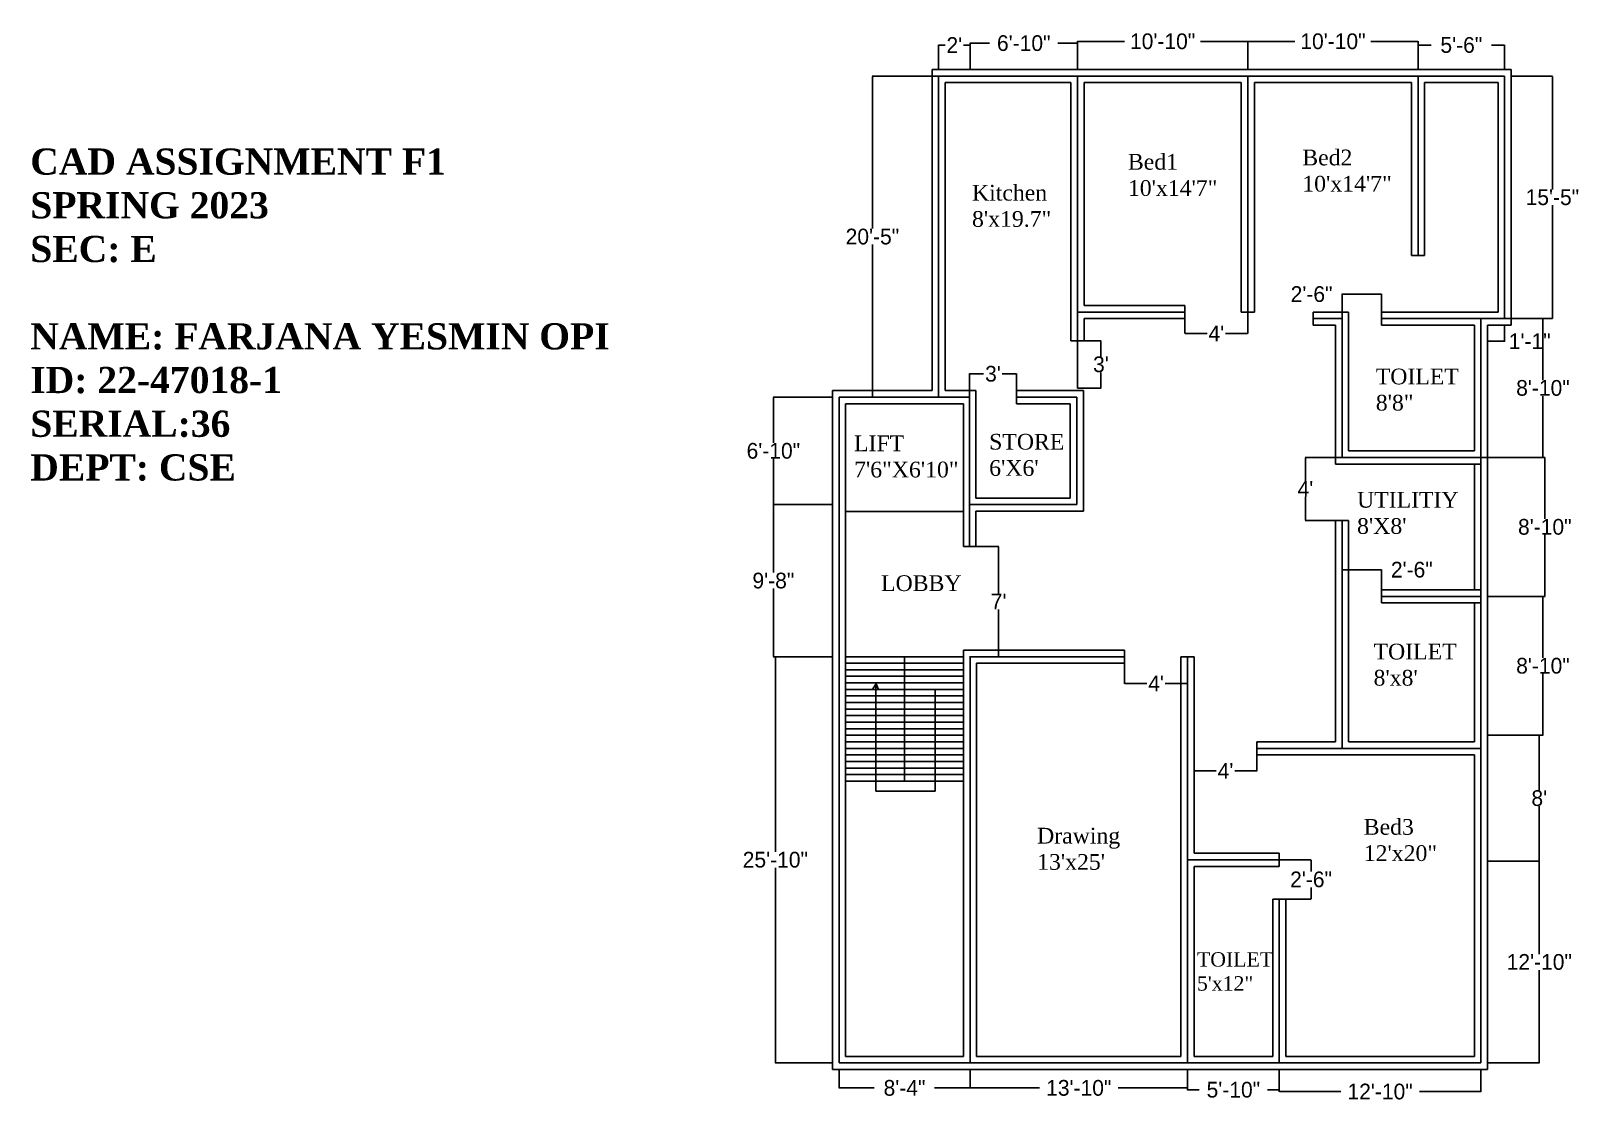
# Model space of a CAD drawing. Header units: inches. Extents: x -700 to 483, y -683 to 134.
import ezdxf

# ---------------------------------------------------------------- set-up
doc = ezdxf.new("R2010")
doc.units = ezdxf.units.IN
doc.header["$MEASUREMENT"] = 0
doc.dimstyles.get("Standard").update_dxf_attribs({"dimtxt": 12, "dimasz": 0.18, "dimexe": 0.18, "dimexo": 0.0625, "dimgap": 0.09, "dimtad": 0, "dimtih": 1, "dimtoh": 1, "dimdec": 0, "dimzin": 0, "dimdsep": 46, "dimlunit": 4, "dimtxsty": 'Standard', "dimcen": 0.09, "dimclrt": 5, "dimadec": 0, "dimazin": 0, "dimtfac": 1, "dimtdec": 0, "dimtofl": 0, "dimtmove": 0, "dimatfit": 3, "dimfxl": 1, "dimtolj": 1, "dimtzin": 0, "dimarcsym": 0})

# ---------------------------------------------------------------- blocks, each defined once
blk = doc.blocks.new('*D1')
at = {"color": 0, "lineweight": -2}
for p, q in [((-7.6, 104.8), (-7.6, 123.6)), ((-7.5, 123.5), (-2.7, 123.5)), ((16.2, 123.5), (11.4, 123.5)), ((16.4, 104.8), (16.4, 123.6))]:
    blk.add_line(p, q, dxfattribs=at)
at = {"color": 0}
for points in [[(-7.5, 123.5), (-7.5, 123.4), (-7.6, 123.5)], [(16.2, 123.5), (16.2, 123.4), (16.4, 123.5)]]:
    blk.add_solid(points, dxfattribs=at)
at = {"layer": 'Defpoints', "color": 0}
for p in [(16.4, 123.5), (-7.6, 104.8), (16.4, 104.8)]:
    blk.add_point(p, dxfattribs=at)
at = {"color": 5, "insert": (4.4, 123.5), "char_height": 12, "attachment_point": 5}
blk.add_mtext("\\A1;2'", dxfattribs=at)
blk = doc.blocks.new('*D2')
at = {"color": 0, "lineweight": -2}
for p, q in [((16.4, 104.8), (16.4, 125.1)), ((16.5, 124.9), (31.3, 124.9)), ((98.2, 124.9), (83.4, 124.9)), ((98.4, 104.8), (98.4, 125.1))]:
    blk.add_line(p, q, dxfattribs=at)
at = {"color": 0}
for points in [[(16.5, 124.9), (16.5, 124.9), (16.4, 124.9)], [(98.2, 124.9), (98.2, 124.9), (98.4, 124.9)]]:
    blk.add_solid(points, dxfattribs=at)
at = {"layer": 'Defpoints', "color": 0}
for p in [(16.4, 124.9), (16.4, 104.8), (98.4, 104.8)]:
    blk.add_point(p, dxfattribs=at)
at = {"color": 5, "insert": (57.4, 124.9), "char_height": 12, "attachment_point": 5}
blk.add_mtext('\\A1;6\'-10"', dxfattribs=at)
blk = doc.blocks.new('*D3')
at = {"color": 0, "lineweight": -2}
for p, q in [((98.4, 104.8), (98.4, 126.5)), ((98.5, 126.3), (134.3, 126.3)), ((228.2, 126.3), (192.4, 126.3)), ((228.4, 104.8), (228.4, 126.5))]:
    blk.add_line(p, q, dxfattribs=at)
at = {"color": 0}
for points in [[(98.5, 126.4), (98.5, 126.3), (98.4, 126.3)], [(228.2, 126.4), (228.2, 126.3), (228.4, 126.3)]]:
    blk.add_solid(points, dxfattribs=at)
at = {"layer": 'Defpoints', "color": 0}
for p in [(98.4, 126.3), (98.4, 104.8), (228.4, 104.8)]:
    blk.add_point(p, dxfattribs=at)
at = {"color": 5, "insert": (163.4, 126.3), "char_height": 12, "attachment_point": 5}
blk.add_mtext('\\A1;10\'-10"', dxfattribs=at)
blk = doc.blocks.new('*D4')
at = {"color": 0, "lineweight": -2}
for p, q in [((228.4, 104.8), (228.4, 126.5)), ((228.5, 126.3), (264.3, 126.3)), ((358.2, 126.3), (322.4, 126.3)), ((358.4, 104.8), (358.4, 126.5))]:
    blk.add_line(p, q, dxfattribs=at)
at = {"color": 0}
for points in [[(228.5, 126.4), (228.5, 126.3), (228.4, 126.3)], [(358.2, 126.4), (358.2, 126.3), (358.4, 126.3)]]:
    blk.add_solid(points, dxfattribs=at)
at = {"layer": 'Defpoints', "color": 0}
for p in [(358.4, 126.3), (228.4, 104.8), (358.4, 104.8)]:
    blk.add_point(p, dxfattribs=at)
at = {"color": 5, "insert": (293.4, 126.3), "char_height": 12, "attachment_point": 5}
blk.add_mtext('\\A1;10\'-10"', dxfattribs=at)
blk = doc.blocks.new('*D5')
at = {"color": 0, "lineweight": -2}
for p, q in [((358.4, 104.8), (358.4, 123.6)), ((358.5, 123.5), (368.3, 123.5)), ((424.2, 123.5), (414.4, 123.5)), ((424.4, 104.8), (424.4, 123.6))]:
    blk.add_line(p, q, dxfattribs=at)
at = {"color": 0}
for points in [[(358.5, 123.5), (358.5, 123.4), (358.4, 123.5)], [(424.2, 123.5), (424.2, 123.4), (424.4, 123.5)]]:
    blk.add_solid(points, dxfattribs=at)
at = {"layer": 'Defpoints', "color": 0}
for p in [(358.4, 123.5), (358.4, 104.8), (424.4, 104.8)]:
    blk.add_point(p, dxfattribs=at)
at = {"color": 5, "insert": (391.4, 123.5), "char_height": 12, "attachment_point": 5}
blk.add_mtext('\\A1;5\'-6"', dxfattribs=at)
blk = doc.blocks.new('*D6')
at = {"color": 0, "lineweight": -2}
for p, q in [((429.4, 99.8), (461, 99.8)), ((460.9, 99.6), (460.9, 13.4)), ((460.9, -85.1), (460.9, 1.2)), ((429.4, -85.2), (461, -85.2))]:
    blk.add_line(p, q, dxfattribs=at)
at = {"color": 0}
for points in [[(460.8, 99.6), (460.9, 99.6), (460.9, 99.8)], [(460.8, -85.1), (460.9, -85.1), (460.9, -85.2)]]:
    blk.add_solid(points, dxfattribs=at)
at = {"layer": 'Defpoints', "color": 0}
for p in [(429.4, 99.8), (429.4, -85.2), (460.9, -85.2)]:
    blk.add_point(p, dxfattribs=at)
at = {"color": 5, "insert": (460.9, 7.3), "char_height": 12, "attachment_point": 5}
blk.add_mtext('\\A1;15\'-5"', dxfattribs=at)
blk = doc.blocks.new('*D7')
at = {"color": 0, "lineweight": -2}
for p, q in [((411.4, -90.3), (411.4, -102.7)), ((424.4, -90.3), (424.4, -102.7)), ((411.5, -102.5), (424.2, -102.5)), ((424.4, -102.5), (424.5, -102.5))]:
    blk.add_line(p, q, dxfattribs=at)
at = {"color": 0}
for points in [[(411.5, -102.5), (411.5, -102.6), (411.4, -102.5)], [(424.2, -102.5), (424.2, -102.6), (424.4, -102.5)]]:
    blk.add_solid(points, dxfattribs=at)
at = {"layer": 'Defpoints', "color": 0}
for p in [(411.4, -90.2), (424.4, -90.2), (424.4, -102.5)]:
    blk.add_point(p, dxfattribs=at)
at = {"color": 5, "insert": (443.6, -102.5), "char_height": 12, "attachment_point": 5}
blk.add_mtext('\\A1;1\'-1"', dxfattribs=at)
blk = doc.blocks.new('*D8')
at = {"color": 0, "lineweight": -2}
for p, q in [((406.4, -85.2), (453.9, -85.2)), ((453.7, -85.4), (453.7, -132.1)), ((453.7, -191.1), (453.7, -144.3)), ((406.4, -191.2), (453.9, -191.2))]:
    blk.add_line(p, q, dxfattribs=at)
at = {"color": 0}
for points in [[(453.7, -85.4), (453.8, -85.4), (453.7, -85.2)], [(453.7, -191.1), (453.8, -191.1), (453.7, -191.2)]]:
    blk.add_solid(points, dxfattribs=at)
at = {"layer": 'Defpoints', "color": 0}
for p in [(406.4, -85.2), (453.7, -85.2), (406.4, -191.2)]:
    blk.add_point(p, dxfattribs=at)
at = {"color": 5, "insert": (453.7, -138.2), "char_height": 12, "attachment_point": 5}
blk.add_mtext('\\A1;8\'-10"', dxfattribs=at)
blk = doc.blocks.new('*D9')
at = {"color": 0, "lineweight": -2}
for p, q in [((411.4, -191.2), (455.3, -191.2)), ((455.1, -191.4), (455.1, -238.1)), ((455.1, -297.1), (455.1, -250.3)), ((411.4, -297.2), (455.3, -297.2))]:
    blk.add_line(p, q, dxfattribs=at)
at = {"color": 0}
for points in [[(455.1, -191.4), (455.2, -191.4), (455.1, -191.2)], [(455.1, -297.1), (455.2, -297.1), (455.1, -297.2)]]:
    blk.add_solid(points, dxfattribs=at)
at = {"layer": 'Defpoints', "color": 0}
for p in [(411.4, -191.2), (455.1, -191.2), (411.4, -297.2)]:
    blk.add_point(p, dxfattribs=at)
at = {"color": 5, "insert": (455.1, -244.2), "char_height": 12, "attachment_point": 5}
blk.add_mtext('\\A1;8\'-10"', dxfattribs=at)
blk = doc.blocks.new('*D10')
at = {"color": 0, "lineweight": -2}
for p, q in [((411.4, -297.2), (453.9, -297.2)), ((453.7, -297.4), (453.7, -344.1)), ((453.7, -403.1), (453.7, -356.3)), ((411.4, -403.2), (453.9, -403.2))]:
    blk.add_line(p, q, dxfattribs=at)
at = {"color": 0}
for points in [[(453.7, -297.4), (453.8, -297.4), (453.7, -297.2)], [(453.7, -403.1), (453.8, -403.1), (453.7, -403.2)]]:
    blk.add_solid(points, dxfattribs=at)
at = {"layer": 'Defpoints', "color": 0}
for p in [(411.4, -297.2), (453.7, -297.2), (411.4, -403.2)]:
    blk.add_point(p, dxfattribs=at)
at = {"color": 5, "insert": (453.7, -350.2), "char_height": 12, "attachment_point": 5}
blk.add_mtext('\\A1;8\'-10"', dxfattribs=at)
blk = doc.blocks.new('*D11')
at = {"color": 0, "lineweight": -2}
for p, q in [((411.4, -403.2), (451.1, -403.2)), ((450.9, -403.4), (450.9, -445.1)), ((450.9, -499.1), (450.9, -457.3)), ((411.4, -499.2), (451.1, -499.2))]:
    blk.add_line(p, q, dxfattribs=at)
at = {"color": 0}
for points in [[(450.8, -403.4), (450.9, -403.4), (450.9, -403.2)], [(450.8, -499.1), (450.9, -499.1), (450.9, -499.2)]]:
    blk.add_solid(points, dxfattribs=at)
at = {"layer": 'Defpoints', "color": 0}
for p in [(411.4, -403.2), (450.9, -403.2), (411.4, -499.2)]:
    blk.add_point(p, dxfattribs=at)
at = {"color": 5, "insert": (450.9, -451.2), "char_height": 12, "attachment_point": 5}
blk.add_mtext("\\A1;8'", dxfattribs=at)
blk = doc.blocks.new('*D12')
at = {"color": 0, "lineweight": -2}
for p, q in [((411.4, -499.2), (451.1, -499.2)), ((450.9, -499.4), (450.9, -570.1)), ((450.9, -653.1), (450.9, -582.3)), ((411.4, -653.2), (451.1, -653.2))]:
    blk.add_line(p, q, dxfattribs=at)
at = {"color": 0}
for points in [[(450.8, -499.4), (450.9, -499.4), (450.9, -499.2)], [(450.8, -653.1), (450.9, -653.1), (450.9, -653.2)]]:
    blk.add_solid(points, dxfattribs=at)
at = {"layer": 'Defpoints', "color": 0}
for p in [(411.4, -499.2), (450.9, -499.2), (411.4, -653.2)]:
    blk.add_point(p, dxfattribs=at)
at = {"color": 5, "insert": (450.9, -576.2), "char_height": 12, "attachment_point": 5}
blk.add_mtext('\\A1;12\'-10"', dxfattribs=at)
blk = doc.blocks.new('*D13')
at = {"color": 0, "lineweight": -2}
for p, q in [((252.4, -658.3), (252.4, -675.3)), ((406.4, -658.3), (406.4, -675.3)), ((252.5, -675.1), (299.3, -675.1)), ((406.2, -675.1), (359.4, -675.1))]:
    blk.add_line(p, q, dxfattribs=at)
at = {"color": 0}
for points in [[(252.5, -675.1), (252.5, -675.1), (252.4, -675.1)], [(406.2, -675.1), (406.2, -675.1), (406.4, -675.1)]]:
    blk.add_solid(points, dxfattribs=at)
at = {"layer": 'Defpoints', "color": 0}
for p in [(252.4, -658.2), (406.4, -658.2), (252.4, -675.1)]:
    blk.add_point(p, dxfattribs=at)
at = {"color": 5, "insert": (329.4, -675.1), "char_height": 12, "attachment_point": 5}
blk.add_mtext('\\A1;12\'-10"', dxfattribs=at)
blk = doc.blocks.new('*D14')
at = {"color": 0, "lineweight": -2}
for p, q in [((182.4, -658.3), (182.4, -673.9)), ((252.4, -658.3), (252.4, -673.9)), ((182.5, -673.7), (191.3, -673.7)), ((252.2, -673.7), (243.4, -673.7))]:
    blk.add_line(p, q, dxfattribs=at)
at = {"color": 0}
for points in [[(182.5, -673.7), (182.5, -673.7), (182.4, -673.7)], [(252.2, -673.7), (252.2, -673.7), (252.4, -673.7)]]:
    blk.add_solid(points, dxfattribs=at)
at = {"layer": 'Defpoints', "color": 0}
for p in [(182.4, -658.2), (252.4, -658.2), (252.4, -673.7)]:
    blk.add_point(p, dxfattribs=at)
at = {"color": 5, "insert": (217.4, -673.7), "char_height": 12, "attachment_point": 5}
blk.add_mtext('\\A1;5\'-10"', dxfattribs=at)
blk = doc.blocks.new('*D15')
at = {"color": 0, "lineweight": -2}
for p, q in [((16.4, -658.3), (16.4, -672.4)), ((182.4, -658.3), (182.4, -672.4)), ((16.5, -672.3), (69.3, -672.3)), ((182.2, -672.3), (129.4, -672.3))]:
    blk.add_line(p, q, dxfattribs=at)
at = {"color": 0}
for points in [[(16.5, -672.2), (16.5, -672.3), (16.4, -672.3)], [(182.2, -672.2), (182.2, -672.3), (182.4, -672.3)]]:
    blk.add_solid(points, dxfattribs=at)
at = {"layer": 'Defpoints', "color": 0}
for p in [(16.4, -658.2), (182.4, -658.2), (16.4, -672.3)]:
    blk.add_point(p, dxfattribs=at)
at = {"color": 5, "insert": (99.4, -672.3), "char_height": 12, "attachment_point": 5}
blk.add_mtext('\\A1;13\'-10"', dxfattribs=at)
blk = doc.blocks.new('*D16')
at = {"color": 0, "lineweight": -2}
for p, q in [((-83.6, -658.3), (-83.6, -672.4)), ((16.4, -658.3), (16.4, -672.4)), ((-83.5, -672.3), (-56.7, -672.3)), ((16.2, -672.3), (-10.6, -672.3))]:
    blk.add_line(p, q, dxfattribs=at)
at = {"color": 0}
for points in [[(-83.5, -672.2), (-83.5, -672.3), (-83.6, -672.3)], [(16.2, -672.2), (16.2, -672.3), (16.4, -672.3)]]:
    blk.add_solid(points, dxfattribs=at)
at = {"layer": 'Defpoints', "color": 0}
for p in [(-83.6, -658.2), (16.4, -658.2), (16.4, -672.3)]:
    blk.add_point(p, dxfattribs=at)
at = {"color": 5, "insert": (-33.6, -672.3), "char_height": 12, "attachment_point": 5}
blk.add_mtext('\\A1;8\'-4"', dxfattribs=at)
blk = doc.blocks.new('*D17')
at = {"color": 0, "lineweight": -2}
for p, q in [((-88.7, -343.2), (-132.4, -343.2)), ((-132.2, -343.4), (-132.2, -492.1)), ((-132.2, -653.1), (-132.2, -504.3)), ((-88.7, -653.2), (-132.4, -653.2))]:
    blk.add_line(p, q, dxfattribs=at)
at = {"color": 0}
for points in [[(-132.3, -343.4), (-132.2, -343.4), (-132.2, -343.2)], [(-132.3, -653.1), (-132.2, -653.1), (-132.2, -653.2)]]:
    blk.add_solid(points, dxfattribs=at)
at = {"layer": 'Defpoints', "color": 0}
for p in [(-132.2, -343.2), (-88.6, -343.2), (-88.6, -653.2)]:
    blk.add_point(p, dxfattribs=at)
at = {"color": 5, "insert": (-132.2, -498.2), "char_height": 12, "attachment_point": 5}
blk.add_mtext('\\A1;25\'-10"', dxfattribs=at)
blk = doc.blocks.new('*D18')
at = {"color": 0, "lineweight": -2}
for p, q in [((-88.7, -227.2), (-133.8, -227.2)), ((-133.7, -227.4), (-133.7, -279.1)), ((-133.7, -343.1), (-133.7, -291.3)), ((-88.7, -343.2), (-133.8, -343.2))]:
    blk.add_line(p, q, dxfattribs=at)
at = {"color": 0}
for points in [[(-133.7, -227.4), (-133.6, -227.4), (-133.7, -227.2)], [(-133.7, -343.1), (-133.6, -343.1), (-133.7, -343.2)]]:
    blk.add_solid(points, dxfattribs=at)
at = {"layer": 'Defpoints', "color": 0}
for p in [(-88.6, -227.2), (-133.7, -343.2), (-88.6, -343.2)]:
    blk.add_point(p, dxfattribs=at)
at = {"color": 5, "insert": (-133.7, -285.2), "char_height": 12, "attachment_point": 5}
blk.add_mtext('\\A1;9\'-8"', dxfattribs=at)
blk = doc.blocks.new('*D19')
at = {"color": 0, "lineweight": -2}
for p, q in [((-88.7, -145.2), (-133.8, -145.2)), ((-133.7, -145.4), (-133.7, -180.1)), ((-133.7, -227.1), (-133.7, -192.3)), ((-88.7, -227.2), (-133.8, -227.2))]:
    blk.add_line(p, q, dxfattribs=at)
at = {"color": 0}
for points in [[(-133.7, -145.4), (-133.6, -145.4), (-133.7, -145.2)], [(-133.7, -227.1), (-133.6, -227.1), (-133.7, -227.2)]]:
    blk.add_solid(points, dxfattribs=at)
at = {"layer": 'Defpoints', "color": 0}
for p in [(-133.7, -145.2), (-88.6, -145.2), (-88.6, -227.2)]:
    blk.add_point(p, dxfattribs=at)
at = {"color": 5, "insert": (-133.7, -186.2), "char_height": 12, "attachment_point": 5}
blk.add_mtext('\\A1;6\'-10"', dxfattribs=at)
blk = doc.blocks.new('*D20')
at = {"color": 0, "lineweight": -2}
for p, q in [((-7.7, 99.8), (-58.3, 99.8)), ((-58.1, 99.6), (-58.1, -16.6)), ((-58.1, -145.1), (-58.1, -28.8)), ((-7.7, -145.2), (-58.3, -145.2))]:
    blk.add_line(p, q, dxfattribs=at)
at = {"color": 0}
for points in [[(-58.1, 99.6), (-58.1, 99.6), (-58.1, 99.8)], [(-58.1, -145.1), (-58.1, -145.1), (-58.1, -145.2)]]:
    blk.add_solid(points, dxfattribs=at)
at = {"layer": 'Defpoints', "color": 0}
for p in [(-58.1, 99.8), (-7.6, 99.8), (-7.6, -145.2)]:
    blk.add_point(p, dxfattribs=at)
at = {"color": 5, "insert": (-58.1, -22.7), "char_height": 12, "attachment_point": 5}
blk.add_mtext('\\A1;20\'-5"', dxfattribs=at)
blk = doc.blocks.new('*D21')
at = {"color": 0, "lineweight": -2}
for p, q in [((180.4, -75.3), (180.4, -96.7)), ((228.4, -75.3), (228.4, -96.7)), ((180.5, -96.5), (197.3, -96.5)), ((228.2, -96.5), (211.4, -96.5))]:
    blk.add_line(p, q, dxfattribs=at)
at = {"color": 0}
for points in [[(180.5, -96.5), (180.5, -96.6), (180.4, -96.5)], [(228.2, -96.5), (228.2, -96.6), (228.4, -96.5)]]:
    blk.add_solid(points, dxfattribs=at)
at = {"layer": 'Defpoints', "color": 0}
for p in [(180.4, -75.2), (228.4, -75.2), (180.4, -96.5)]:
    blk.add_point(p, dxfattribs=at)
at = {"color": 5, "insert": (204.4, -96.5), "char_height": 12, "attachment_point": 5}
blk.add_mtext("\\A1;4'", dxfattribs=at)
blk = doc.blocks.new('*D22')
at = {"color": 0, "lineweight": -2}
for p, q in [((300.4, -66.6), (300.2, -66.6)), ((300.4, -85.2), (300.4, -66.4)), ((330.2, -66.6), (300.5, -66.6)), ((330.4, -85.2), (330.4, -66.4))]:
    blk.add_line(p, q, dxfattribs=at)
at = {"color": 0}
for points in [[(300.5, -66.6), (300.5, -66.7), (300.4, -66.6)], [(330.2, -66.6), (330.2, -66.7), (330.4, -66.6)]]:
    blk.add_solid(points, dxfattribs=at)
at = {"layer": 'Defpoints', "color": 0}
for p in [(300.4, -66.6), (300.4, -85.2), (330.4, -85.2)]:
    blk.add_point(p, dxfattribs=at)
at = {"color": 5, "insert": (277.1, -66.6), "char_height": 12, "attachment_point": 5}
blk.add_mtext('\\A1;2\'-6"', dxfattribs=at)
blk = doc.blocks.new('*D23')
at = {"color": 0, "lineweight": -2}
for p, q in [((300.4, -297.2), (300.4, -276.7)), ((300.5, -276.9), (330.2, -276.9)), ((330.4, -297.2), (330.4, -276.7)), ((330.4, -276.9), (330.5, -276.9))]:
    blk.add_line(p, q, dxfattribs=at)
at = {"color": 0}
for points in [[(300.5, -276.8), (300.5, -276.9), (300.4, -276.9)], [(330.2, -276.8), (330.2, -276.9), (330.4, -276.9)]]:
    blk.add_solid(points, dxfattribs=at)
at = {"layer": 'Defpoints', "color": 0}
for p in [(330.4, -276.9), (300.4, -297.2), (330.4, -297.2)]:
    blk.add_point(p, dxfattribs=at)
at = {"color": 5, "insert": (353.6, -276.9), "char_height": 12, "attachment_point": 5}
blk.add_mtext('\\A1;2\'-6"', dxfattribs=at)
blk = doc.blocks.new('*D24')
at = {"color": 0, "lineweight": -2}
for p, q in [((300.3, -191.2), (272.2, -191.2)), ((272.4, -191.4), (272.4, -209.1)), ((272.4, -239.1), (272.4, -221.3)), ((300.3, -239.2), (272.2, -239.2))]:
    blk.add_line(p, q, dxfattribs=at)
at = {"color": 0}
for points in [[(272.3, -191.4), (272.4, -191.4), (272.4, -191.2)], [(272.3, -239.1), (272.4, -239.1), (272.4, -239.2)]]:
    blk.add_solid(points, dxfattribs=at)
at = {"layer": 'Defpoints', "color": 0}
for p in [(272.4, -191.2), (300.4, -191.2), (300.4, -239.2)]:
    blk.add_point(p, dxfattribs=at)
at = {"color": 5, "insert": (272.4, -215.2), "char_height": 12, "attachment_point": 5}
blk.add_mtext("\\A1;4'", dxfattribs=at)
blk = doc.blocks.new('*D25')
at = {"color": 0, "lineweight": -2}
for p, q in [((187.4, -413.3), (187.4, -430.6)), ((235.4, -413.3), (235.4, -430.6)), ((187.5, -430.4), (204.3, -430.4)), ((235.2, -430.4), (218.4, -430.4))]:
    blk.add_line(p, q, dxfattribs=at)
at = {"color": 0}
for points in [[(187.5, -430.4), (187.5, -430.4), (187.4, -430.4)], [(235.2, -430.4), (235.2, -430.4), (235.4, -430.4)]]:
    blk.add_solid(points, dxfattribs=at)
at = {"layer": 'Defpoints', "color": 0}
for p in [(187.4, -413.2), (235.4, -413.2), (187.4, -430.4)]:
    blk.add_point(p, dxfattribs=at)
at = {"color": 5, "insert": (211.4, -430.4), "char_height": 12, "attachment_point": 5}
blk.add_mtext("\\A1;4'", dxfattribs=at)
blk = doc.blocks.new('*D26')
at = {"color": 0, "lineweight": -2}
for p, q in [((134.4, -343.3), (134.4, -363.8)), ((182.4, -343.3), (182.4, -363.8)), ((134.5, -363.6), (151.3, -363.6)), ((182.2, -363.6), (165.4, -363.6))]:
    blk.add_line(p, q, dxfattribs=at)
at = {"color": 0}
for points in [[(134.5, -363.6), (134.5, -363.7), (134.4, -363.6)], [(182.2, -363.6), (182.2, -363.7), (182.4, -363.6)]]:
    blk.add_solid(points, dxfattribs=at)
at = {"layer": 'Defpoints', "color": 0}
for p in [(134.4, -343.2), (182.4, -343.2), (134.4, -363.6)]:
    blk.add_point(p, dxfattribs=at)
at = {"color": 5, "insert": (158.4, -363.6), "char_height": 12, "attachment_point": 5}
blk.add_mtext("\\A1;4'", dxfattribs=at)
blk = doc.blocks.new('*D27')
at = {"color": 0, "lineweight": -2}
for p, q in [((98.4, -102.2), (116.5, -102.2)), ((116.3, -102.4), (116.3, -114.1)), ((116.3, -138.1), (116.3, -126.3)), ((98.4, -138.2), (116.5, -138.2))]:
    blk.add_line(p, q, dxfattribs=at)
at = {"color": 0}
for points in [[(116.2, -102.4), (116.3, -102.4), (116.3, -102.2)], [(116.2, -138.1), (116.3, -138.1), (116.3, -138.2)]]:
    blk.add_solid(points, dxfattribs=at)
at = {"layer": 'Defpoints', "color": 0}
for p in [(98.4, -102.2), (116.3, -102.2), (98.4, -138.2)]:
    blk.add_point(p, dxfattribs=at)
at = {"color": 5, "insert": (116.3, -120.2), "char_height": 12, "attachment_point": 5}
blk.add_mtext("\\A1;3'", dxfattribs=at)
blk = doc.blocks.new('*D28')
at = {"color": 0, "lineweight": -2}
for p, q in [((15.9, -145.2), (15.9, -127.2)), ((16.1, -127.4), (26.8, -127.4)), ((51.7, -127.4), (41, -127.4)), ((51.9, -145.2), (51.9, -127.2))]:
    blk.add_line(p, q, dxfattribs=at)
at = {"color": 0}
for points in [[(16.1, -127.3), (16.1, -127.4), (15.9, -127.4)], [(51.7, -127.3), (51.7, -127.4), (51.9, -127.4)]]:
    blk.add_solid(points, dxfattribs=at)
at = {"layer": 'Defpoints', "color": 0}
for p in [(15.9, -127.4), (15.9, -145.2), (51.9, -145.2)]:
    blk.add_point(p, dxfattribs=at)
at = {"color": 5, "insert": (33.9, -127.4), "char_height": 12, "attachment_point": 5}
blk.add_mtext("\\A1;3'", dxfattribs=at)
blk = doc.blocks.new('*D30')
at = {"color": 0, "lineweight": -2}
for p, q in [((252.4, -498.2), (276.8, -498.2)), ((276.7, -498.4), (276.7, -507.1)), ((276.7, -528.1), (276.7, -519.3)), ((252.4, -528.2), (276.8, -528.2))]:
    blk.add_line(p, q, dxfattribs=at)
at = {"color": 0}
for points in [[(276.6, -498.4), (276.7, -498.4), (276.7, -498.2)], [(276.6, -528.1), (276.7, -528.1), (276.7, -528.2)]]:
    blk.add_solid(points, dxfattribs=at)
at = {"layer": 'Defpoints', "color": 0}
for p in [(252.4, -498.2), (276.7, -498.2), (252.4, -528.2)]:
    blk.add_point(p, dxfattribs=at)
at = {"color": 5, "insert": (276.7, -513.2), "char_height": 12, "attachment_point": 5}
blk.add_mtext('\\A1;2\'-6"', dxfattribs=at)
blk = doc.blocks.new('*D31')
at = {"color": 0, "lineweight": -2}
for p, q in [((16, -259.2), (38.4, -259.2)), ((38.2, -259.4), (38.2, -295.1)), ((38.2, -343.1), (38.2, -307.3)), ((16, -343.2), (38.4, -343.2))]:
    blk.add_line(p, q, dxfattribs=at)
at = {"color": 0}
for points in [[(38.2, -259.4), (38.3, -259.4), (38.2, -259.2)], [(38.2, -343.1), (38.3, -343.1), (38.2, -343.2)]]:
    blk.add_solid(points, dxfattribs=at)
at = {"layer": 'Defpoints', "color": 0}
for p in [(15.9, -259.2), (38.2, -259.2), (15.9, -343.2)]:
    blk.add_point(p, dxfattribs=at)
at = {"color": 5, "insert": (38.2, -301.2), "char_height": 12, "attachment_point": 5}
blk.add_mtext("\\A1;7'", dxfattribs=at)

msp = doc.modelspace()

# ---------------------------------------------------------------- linework, layer by layer
for p, q in [((-7.6, 104.8), (-12.6, 104.8)), ((-12.6, 99.8), (-12.6, 104.8)), ((-12.6, -140.2), (-12.6, 99.8)), ((-7.6, 104.8), (16.4, 104.8)), ((-2.6, 94.8), (16.4, 94.8)), ((-2.6, -140.2), (-2.6, 94.8)), ((16.4, 104.8), (98.4, 104.8)), ((16.4, 94.8), (93.4, 94.8)), ((93.4, 94.8), (93.4, -80.2)), ((98.4, 104.8), (228.4, 104.8)), ((103.4, 94.8), (223.4, 94.8)), ((103.4, 94.8), (103.4, -75.2)), ((223.4, 94.8), (223.4, -80.2)), ((228.4, 104.8), (358.4, 104.8)), ((233.4, 94.8), (353.4, 94.8)), ((233.4, 94.8), (233.4, -80.2)), ((353.4, 94.8), (353.4, -37.2)), ((358.4, 104.8), (424.4, 104.8)), ((363.4, 94.8), (419.4, 94.8)), ((363.4, 94.8), (363.4, -37.2)), ((419.4, 94.8), (419.4, -80.2)), ((424.4, 104.8), (429.4, 104.8)), ((429.4, 99.8), (429.4, 104.8)), ((429.4, 99.8), (429.4, -85.2)), ((353.4, -37.2), (363.4, -37.2)), ((93.4, -80.2), (93.4, -102.2)), ((180.4, -75.2), (103.4, -75.2)), ((180.4, -75.2), (180.4, -85.2)), ((223.4, -80.2), (233.4, -80.2)), ((228.4, -80.2), (223.4, -80.2)), ((228.4, -80.2), (232.4, -80.2)), ((305.4, -80.2), (278.4, -80.2)), ((278.4, -80.2), (278.4, -90.2)), ((305.4, -80.2), (305.4, -85.2)), ((406.4, -80.2), (330.4, -80.2)), ((330.4, -80.2), (330.4, -90.2)), ((406.4, -80.2), (401.4, -80.2)), ((419.4, -80.2), (406.4, -80.2)), ((180.4, -85.2), (103.4, -85.2)), ((103.4, -85.2), (103.4, -102.2)), ((103.4, -85.2), (103.4, -102.2)), ((103.4, -85.2), (103.4, -102.2)), ((295.4, -90.2), (278.4, -90.2)), ((295.4, -90.2), (295.4, -191.2)), ((305.4, -85.2), (305.4, -186.2)), ((401.4, -90.2), (330.4, -90.2)), ((401.4, -90.2), (401.4, -186.2)), ((424.4, -90.2), (411.4, -90.2)), ((411.4, -90.2), (411.4, -191.2)), ((424.4, -90.2), (429.4, -90.2)), ((429.4, -85.2), (429.4, -90.2)), ((93.4, -102.2), (103.4, -102.2)), ((98.4, -102.2), (98.4, -138.2)), ((-88.6, -145.2), (-88.6, -140.2)), ((-83.6, -140.2), (-88.6, -140.2)), ((-83.6, -140.2), (-12.6, -140.2)), ((-2.6, -140.2), (15.9, -140.2)), ((15.9, -140.2), (20.9, -140.2)), ((20.9, -140.2), (20.9, -145.2)), ((51.9, -140.2), (97.9, -140.2)), ((51.9, -140.2), (51.9, -150.2)), ((97.9, -140.2), (102.9, -140.2)), ((102.9, -145.2), (102.9, -140.2)), ((-88.6, -227.2), (-88.6, -145.2)), ((-78.6, -150.2), (-7.6, -150.2)), ((-78.6, -227.2), (-78.6, -150.2)), ((-7.6, -150.2), (-2.6, -150.2)), ((-2.6, -150.2), (11.4, -150.2)), ((11.4, -227.2), (11.4, -150.2)), ((20.9, -145.2), (20.9, -222.2)), ((51.9, -150.2), (92.9, -150.2)), ((92.9, -150.2), (92.9, -222.2)), ((102.9, -145.2), (102.9, -227.2)), ((305.4, -186.2), (401.4, -186.2)), ((295.4, -191.2), (295.4, -196.2)), ((300.4, -196.2), (295.4, -196.2)), ((300.4, -196.2), (406.4, -196.2)), ((401.4, -196.2), (401.4, -292.2)), ((411.4, -191.2), (411.4, -297.2)), ((92.9, -222.2), (20.9, -222.2)), ((-88.6, -343.2), (-88.6, -227.2)), ((-78.6, -343.2), (-78.6, -227.2)), ((-43.1, -232.4), (-78.6, -232.4)), ((-43.1, -232.4), (11.4, -232.4)), ((11.4, -227.2), (11.4, -259.2)), ((97.9, -232.2), (20.9, -232.2)), ((20.9, -232.2), (20.9, -259.2)), ((97.9, -232.2), (102.9, -232.2)), ((102.9, -227.2), (102.9, -232.2)), ((295.4, -239.2), (295.4, -297.2)), ((295.4, -239.2), (305.4, -239.2)), ((305.4, -239.2), (305.4, -297.2)), ((20.9, -259.2), (11.4, -259.2)), ((330.4, -292.2), (406.4, -292.2)), ((330.4, -292.2), (330.4, -302.2)), ((295.4, -297.2), (295.4, -408.2)), ((305.4, -297.2), (305.4, -408.2)), ((330.4, -302.2), (406.4, -302.2)), ((401.4, -302.2), (401.4, -403.2)), ((411.4, -297.2), (411.4, -403.2)), ((411.4, -297.2), (411.4, -403.2)), ((-88.6, -653.2), (-88.6, -343.2)), ((-78.6, -648.2), (-78.6, -343.2)), ((11.4, -343.2), (-78.6, -343.2)), ((-33.6, -343.2), (-33.6, -438.2)), ((11.4, -343.2), (11.4, -338.2)), ((16.4, -338.2), (11.4, -338.2)), ((11.4, -648.2), (11.4, -343.2)), ((16.4, -338.2), (134.4, -338.2)), ((134.4, -338.2), (134.4, -348.2)), ((177.4, -648.2), (177.4, -343.2)), ((177.4, -343.2), (187.4, -343.2)), ((187.4, -493.2), (187.4, -343.2)), ((11.4, -348.2), (-78.6, -348.2)), ((11.4, -353.2), (-78.6, -353.2)), ((21.4, -648.2), (21.4, -348.2)), ((21.4, -348.2), (134.4, -348.2)), ((11.4, -358.2), (-78.6, -358.2)), ((11.4, -363.2), (-78.6, -363.2)), ((-55.2, -363.6), (-58, -368.3)), ((-55.5, -363.3), (-53.5, -368.3)), ((-55.5, -445.8), (-55.5, -363.6)), ((11.4, -368.2), (-78.6, -368.2)), ((11.4, -373.2), (-78.6, -373.2)), ((11.4, -378.2), (-78.6, -378.2)), ((-10.3, -368), (-10.3, -445.8)), ((11.4, -383.2), (-78.6, -383.2)), ((11.4, -388.2), (-78.6, -388.2)), ((11.4, -393.2), (-78.6, -393.2)), ((11.4, -398.2), (-78.6, -398.2)), ((11.4, -403.2), (-78.6, -403.2)), ((11.4, -408.2), (-78.6, -408.2)), ((11.4, -413.2), (-78.6, -413.2)), ((235.4, -408.2), (295.4, -408.2)), ((235.4, -408.2), (235.4, -418.2)), ((305.4, -408.2), (401.4, -408.2)), ((401.4, -403.2), (401.4, -408.2)), ((401.4, -413.2), (401.4, -413.2)), ((411.4, -403.2), (411.4, -499.2)), ((11.4, -418.2), (-78.6, -418.2)), ((11.4, -423.2), (-78.6, -423.2)), ((235.4, -418.2), (401.4, -418.2)), ((401.4, -418.2), (401.4, -499.2)), ((11.4, -428.2), (-78.6, -428.2)), ((11.4, -433.2), (-78.6, -433.2)), ((11.4, -438.2), (-78.6, -438.2)), ((-10.3, -445.8), (-55.5, -445.8)), ((187.4, -493.2), (252.4, -493.2)), ((252.4, -493.2), (252.4, -503.2)), ((187.4, -648.2), (187.4, -503.2)), ((187.4, -503.2), (252.4, -503.2)), ((401.4, -499.2), (401.4, -648.2)), ((411.4, -499.2), (411.4, -653.2)), ((411.4, -499.2), (411.4, -653.2)), ((247.4, -528.2), (247.4, -648.2)), ((247.4, -528.2), (257.4, -528.2)), ((257.4, -528.2), (257.4, -648.2)), ((11.4, -648.2), (-78.6, -648.2)), ((177.4, -648.2), (21.4, -648.2)), ((247.4, -648.2), (187.4, -648.2)), ((401.4, -648.2), (257.4, -648.2)), ((-88.6, -653.2), (-88.6, -658.2)), ((-83.6, -658.2), (-88.6, -658.2)), ((16.4, -658.2), (-83.6, -658.2)), ((182.4, -658.2), (16.4, -658.2)), ((182.4, -658.2), (16.4, -658.2)), ((252.4, -658.2), (182.4, -658.2)), ((252.4, -658.2), (182.4, -658.2)), ((252.4, -658.2), (182.4, -658.2)), ((406.4, -658.2), (252.4, -658.2)), ((406.4, -658.2), (411.4, -658.2)), ((411.4, -653.2), (411.4, -658.2))]:
    msp.add_line(p, q)
at = {"color": 6}
for p, q in [((-7.6, -145.2), (-7.6, 99.8)), ((-7.6, 99.8), (16.4, 99.8)), ((16.4, 99.8), (98.4, 99.8)), ((98.4, 99.8), (228.4, 99.8)), ((98.4, 99.8), (98.4, -80.2)), ((228.4, 99.8), (358.4, 99.8)), ((228.4, 99.8), (228.4, 94.8)), ((228.4, 94.8), (228.4, -80.2)), ((358.4, 99.8), (424.4, 99.8)), ((358.4, 99.8), (358.4, -37.2)), ((424.4, 99.8), (424.4, -85.2)), ((180.4, -80.2), (98.4, -80.2)), ((98.4, -80.2), (98.4, -102.2)), ((300.4, -85.2), (278.4, -85.2)), ((300.4, -85.2), (300.4, -191.2)), ((406.4, -85.2), (330.4, -85.2)), ((424.4, -85.2), (406.4, -85.2)), ((406.4, -85.2), (406.4, -191.2)), ((-83.6, -227.2), (-83.6, -145.2)), ((-83.6, -145.2), (-7.6, -145.2)), ((-7.6, -145.2), (15.9, -145.2)), ((15.9, -145.2), (15.9, -259.2)), ((51.9, -145.2), (97.9, -145.2)), ((97.9, -145.2), (97.9, -227.2)), ((300.4, -191.2), (406.4, -191.2)), ((406.4, -191.2), (406.4, -297.2)), ((-83.6, -343.2), (-83.6, -227.2)), ((97.9, -227.2), (15.9, -227.2)), ((300.4, -239.2), (300.4, -297.2)), ((300.4, -297.2), (300.4, -413.2)), ((330.4, -297.2), (406.4, -297.2)), ((406.4, -297.2), (406.4, -403.2)), ((-83.6, -653.2), (-83.6, -343.2)), ((16.4, -653.2), (16.4, -343.2)), ((16.4, -343.2), (134.4, -343.2)), ((182.4, -653.2), (182.4, -343.2)), ((235.4, -413.2), (401.4, -413.2)), ((401.4, -413.2), (406.4, -413.2)), ((406.4, -403.2), (406.4, -499.2)), ((182.4, -498.2), (252.4, -498.2)), ((406.4, -499.2), (406.4, -653.2)), ((252.4, -528.2), (252.4, -653.2)), ((16.4, -653.2), (-83.6, -653.2)), ((182.4, -653.2), (16.4, -653.2)), ((252.4, -653.2), (182.4, -653.2)), ((406.4, -653.2), (252.4, -653.2))]:
    msp.add_line(p, q, dxfattribs=at)

# ---------------------------------------------------------------- texts
at = {"attachment_point": 1}
for s, insert, char_height in [('{\\fTimes New Roman|b1|i0|c0|p18;\\C240;CAD ASSIGNMENT F1\\PSPRING 2023\\PSEC: E\\P\\PNAME: FARJANA YESMIN OPI\\PID: 22-47018-1\\PSERIAL:36\\PDEPT: CSE}', (-700.9, 44.6), 20), ('{\\fTimes New Roman|b0|i0|c0|p18;Kitchen\\P8\'x19.7"}', (17.9, 16.8), 12), ('{\\fTimes New Roman|b0|i0|c0|p18;TOILET\\P8\'8"}', (326.1, -123.4), 12), ("{\\fTimes New Roman|b0|i0|c0|p18;STORE\\P6'X6'}", (31, -173.2), 12), ('{\\fTimes New Roman|b0|i0|c0|p18;LOBBY}', (-51.5, -281.1), 12), ("{\\fTimes New Roman|b0|i0|c0|p18;TOILET\\P8'x8'}", (324.4, -333.3), 12), ('{\\fTimes New Roman|b0|i0|c0|p18;Bed3\\P12\'x20"}', (316.9, -467.1), 12), ("{\\fTimes New Roman|b0|i0|c0|p18;Drawing\\P13'x25'}", (67.6, -473.8), 12), ('{\\fTimes New Roman|b0|i0|c0|p18;TOILET\\P5\'x12"}', (189.6, -568.7), 11)]:
    msp.add_mtext(s, dxfattribs=dict(at, insert=insert, char_height=char_height))
at = {"char_height": 12, "attachment_point": 1}
for s, insert, width in [('{\\fTimes New Roman|b0|i0|c0|p18;Bed1\\P10\'x14\'7"}', (136.9, 40.4), 2.322), ('{\\fTimes New Roman|b0|i0|c0|p18;Bed2\\P10\'x14\'7"}', (270, 43.7), 1.368), ('{\\fTimes New Roman|b0|i0|c0|p18;LIFT\\P7\'6"X6\'10"}', (-72.1, -174.4), 8.078), ("{\\fTimes New Roman|b0|i0|c0|p18;UTILITIY\\P8'X8'}", (311.8, -217.5), 0.536)]:
    msp.add_mtext(s, dxfattribs=dict(at, insert=insert, width=width))

# ---------------------------------------------------------------- dimensions: what is measured, and where the dimension line sits
for base, p1, p2, picture, middle in [((16.4, 123.5), (-7.6, 104.8), (16.4, 104.8), '*D1', (4.4, 123.5)), ((16.4, 124.9), (98.4, 104.8), (16.4, 104.8), '*D2', (57.4, 124.9)), ((98.4, 126.3), (228.4, 104.8), (98.4, 104.8), '*D3', (163.4, 126.3)), ((358.4, 126.3), (228.4, 104.8), (358.4, 104.8), '*D4', (293.4, 126.3)), ((358.4, 123.5), (424.4, 104.8), (358.4, 104.8), '*D5', (391.4, 123.5)), ((300.4, -66.6), (330.4, -85.2), (300.4, -85.2), '*D22', (277.1, -66.6)), ((180.4, -96.5), (228.4, -75.2), (180.4, -75.2), '*D21', (204.4, -96.5)), ((424.4, -102.5), (411.4, -90.2), (424.4, -90.2), '*D7', (443.6, -102.5)), ((15.9, -127.4), (51.9, -145.2), (15.9, -145.2), '*D28', (33.9, -127.4)), ((330.4, -276.9), (300.4, -297.2), (330.4, -297.2), '*D23', (353.6, -276.9)), ((134.4, -363.6), (182.4, -343.2), (134.4, -343.2), '*D26', (158.4, -363.6)), ((187.4, -430.4), (235.4, -413.2), (187.4, -413.2), '*D25', (211.4, -430.4)), ((16.4, -672.3), (-83.6, -658.2), (16.4, -658.2), '*D16', (-33.6, -672.3)), ((16.4, -672.3), (182.4, -658.2), (16.4, -658.2), '*D15', (99.4, -672.3)), ((252.4, -673.7), (182.4, -658.2), (252.4, -658.2), '*D14', (217.4, -673.7)), ((252.4, -675.1), (406.4, -658.2), (252.4, -658.2), '*D13', (329.4, -675.1))]:
    dim = msp.add_linear_dim(base=base, p1=p1, p2=p2, dimstyle='Standard')
    dim.commit()
    dim.dimension.update_dxf_attribs({"geometry": picture, "text_midpoint": middle})
for base, p1, p2, picture, middle in [((-58.1, 99.8), (-7.6, -145.2), (-7.6, 99.8), '*D20', (-58.1, -22.7)), ((460.9, -85.2), (429.4, 99.8), (429.4, -85.2), '*D6', (460.9, 7.3)), ((453.7, -85.2), (406.4, -191.2), (406.4, -85.2), '*D8', (453.7, -138.2)), ((116.3, -102.2), (98.4, -138.2), (98.4, -102.2), '*D27', (116.3, -120.2)), ((-133.7, -145.2), (-88.6, -227.2), (-88.6, -145.2), '*D19', (-133.7, -186.2)), ((272.4, -191.2), (300.4, -239.2), (300.4, -191.2), '*D24', (272.4, -215.2)), ((455.1, -191.2), (411.4, -297.2), (411.4, -191.2), '*D9', (455.1, -244.2)), ((-133.7, -343.2), (-88.6, -227.2), (-88.6, -343.2), '*D18', (-133.7, -285.2)), ((38.2, -259.2), (15.9, -343.2), (15.9, -259.2), '*D31', (38.2, -301.2)), ((453.7, -297.2), (411.4, -403.2), (411.4, -297.2), '*D10', (453.7, -350.2)), ((-132.2, -343.2), (-88.6, -653.2), (-88.6, -343.2), '*D17', (-132.2, -498.2)), ((450.9, -403.2), (411.4, -499.2), (411.4, -403.2), '*D11', (450.9, -451.2)), ((276.7, -498.2), (252.4, -528.2), (252.4, -498.2), '*D30', (276.7, -513.2)), ((450.9, -499.2), (411.4, -653.2), (411.4, -499.2), '*D12', (450.9, -576.2))]:
    dim = msp.add_linear_dim(base=base, p1=p1, p2=p2, angle=90, dimstyle='Standard')
    dim.commit()
    dim.dimension.update_dxf_attribs({"geometry": picture, "text_midpoint": middle})

doc.saveas('drawing.dxf')
